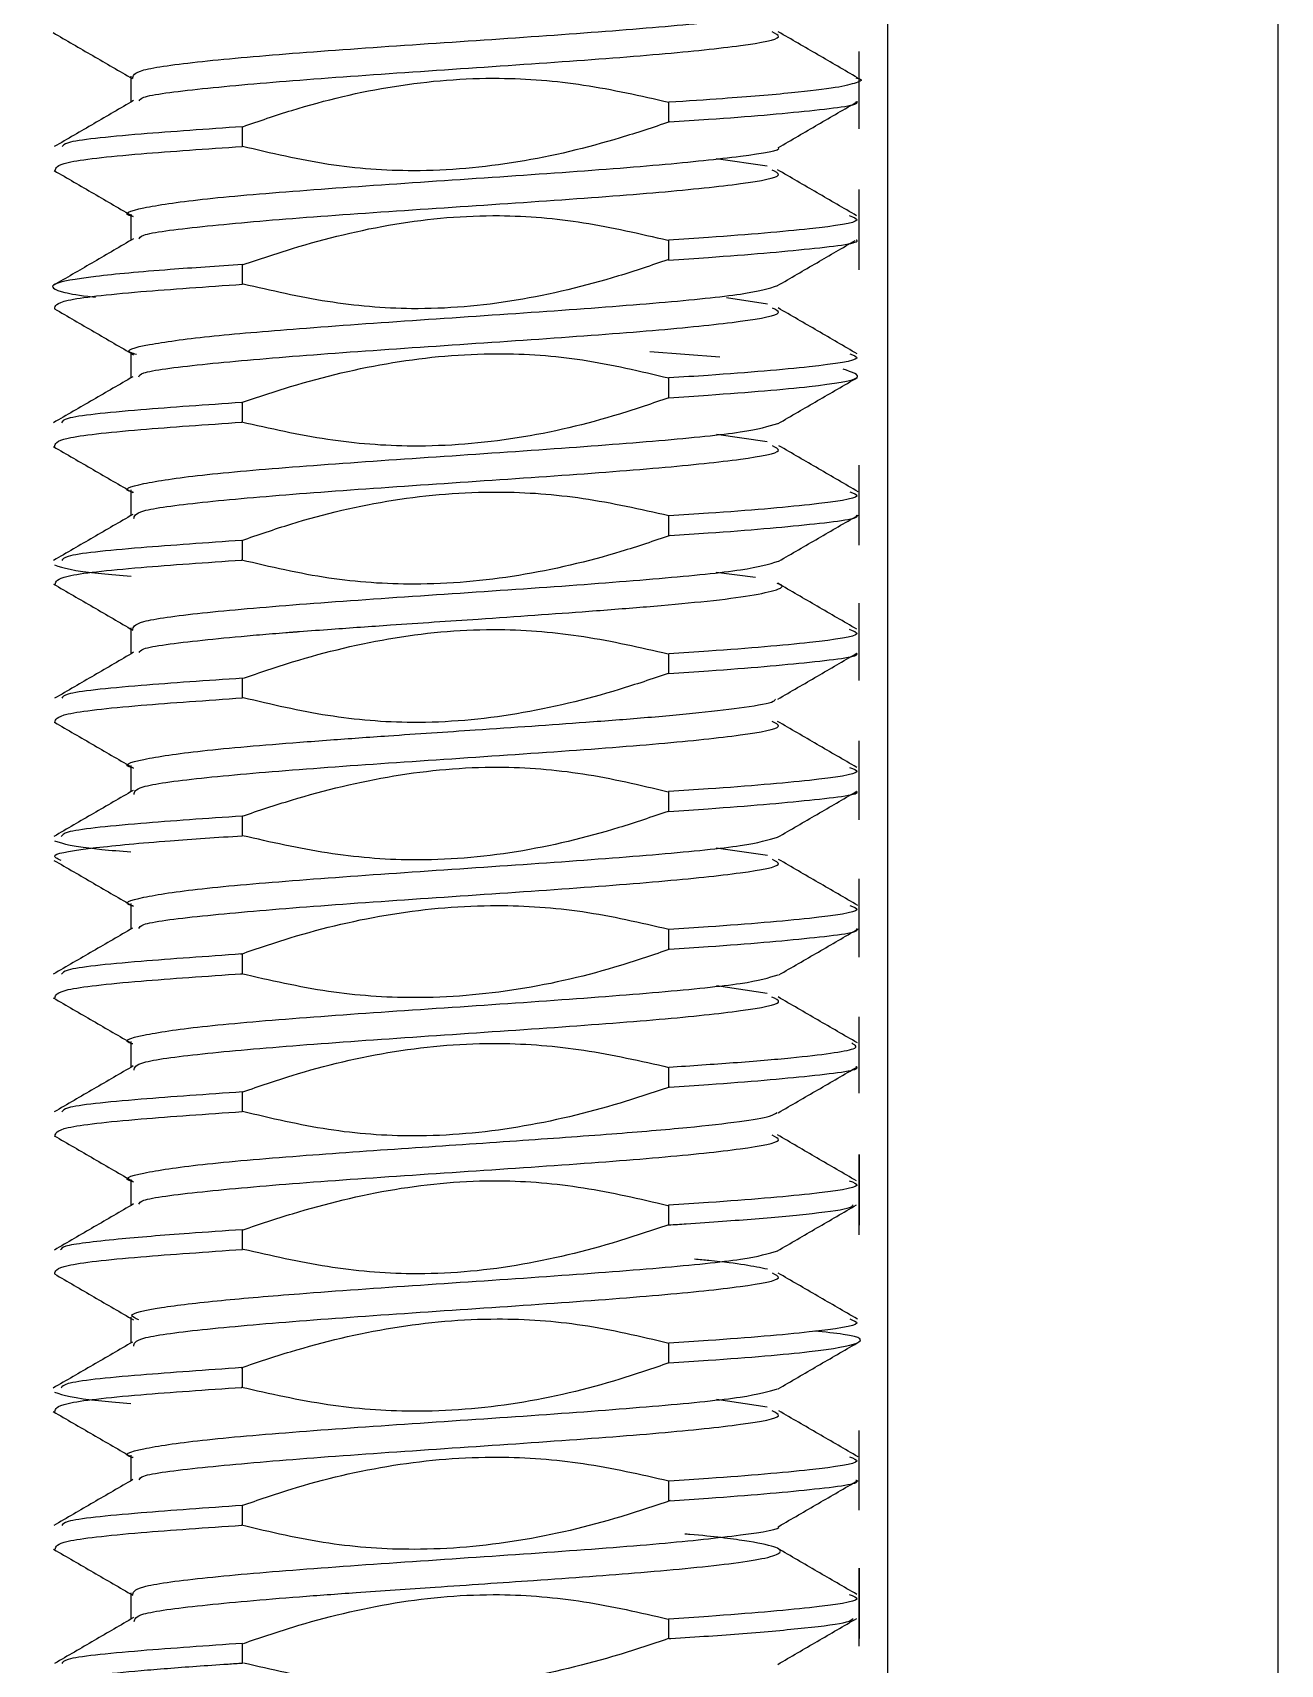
# Model space of a CAD drawing. Header units: millimetres. Extents: x 2 to 1187, y 2 to 839.
# Drawn here: x 189.214 to 190.346, y 437.125 to 438.604 of the extents above; entities that cross this region are included whole.
import ezdxf

# ---------------------------------------------------------------- set-up
doc = ezdxf.new("R2010")
doc.units = ezdxf.units.MM

msp = doc.modelspace()

# ---------------------------------------------------------------- linework, layer by layer
at = {"color": 7, "linetype": 'Continuous', "lineweight": 25}
for p, q in [((189.9898, 435.3766), (189.9898, 440.6203)), ((190.3436, 440.6266), (190.3436, 435.3766)), ((189.9638, 438.5172), (189.9638, 438.5871)), ((189.3035, 438.5647), (189.3035, 438.5413)), ((189.7914, 438.5233), (189.7914, 438.5411)), ((189.4044, 438.519), (189.4044, 438.5011)), ((189.8805, 438.4831), (189.8342, 438.4899)), ((189.9638, 438.3893), (189.9638, 438.4621)), ((189.3035, 438.4397), (189.3035, 438.4159)), ((189.7914, 438.3981), (189.7914, 438.4162)), ((189.4044, 438.394), (189.4044, 438.3761)), ((189.235, 438.3761), (189.2342, 438.3757)), ((189.8806, 438.3582), (189.8434, 438.3637)), ((189.3035, 438.3147), (189.3035, 438.2913)), ((189.8374, 438.3102), (189.774, 438.3148)), ((189.7914, 438.2733), (189.7914, 438.2912)), ((189.4044, 438.269), (189.4044, 438.2512)), ((189.8805, 438.2332), (189.8345, 438.24)), ((189.9638, 438.1395), (189.9638, 438.2121)), ((189.3035, 438.1897), (189.3035, 438.1665)), ((189.7914, 438.1483), (189.7914, 438.1662)), ((189.4044, 438.144), (189.4044, 438.1261)), ((189.8697, 438.1104), (189.8342, 438.1149)), ((189.9638, 438.0168), (189.9638, 438.0871)), ((189.3035, 438.0647), (189.3035, 438.041)), ((189.7914, 438.0234), (189.7914, 438.0411)), ((189.9615, 438.0415), (189.9619, 438.0417)), ((189.4044, 438.019), (189.4044, 438.0011)), ((189.9638, 437.8905), (189.9638, 437.9621)), ((189.3035, 437.9398), (189.3035, 437.9161)), ((189.7914, 437.8983), (189.7914, 437.9162)), ((189.4044, 437.894), (189.4044, 437.8762)), ((189.8806, 437.8582), (189.8343, 437.865)), ((189.9638, 437.766), (189.9638, 437.8371)), ((189.3035, 437.8147), (189.3035, 437.7915)), ((189.7914, 437.7733), (189.7914, 437.7912)), ((189.4044, 437.769), (189.4044, 437.7512)), ((189.8805, 437.7332), (189.8345, 437.74)), ((189.9638, 437.6427), (189.9638, 437.7121)), ((189.3035, 437.6897), (189.3035, 437.6662)), ((189.7914, 437.6483), (189.7914, 437.6661)), ((189.4044, 437.644), (189.4044, 437.6261)), ((189.9638, 437.5233), (189.9638, 437.5871)), ((189.9638, 437.5871), (189.9638, 437.5233)), ((189.9638, 437.5143), (189.9638, 437.5871)), ((189.3035, 437.5647), (189.3035, 437.5409)), ((189.7914, 437.5234), (189.7914, 437.5412)), ((189.4044, 437.519), (189.4044, 437.5012)), ((189.3035, 437.4397), (189.3035, 437.4163)), ((189.7914, 437.3983), (189.7914, 437.4162)), ((189.4044, 437.394), (189.4044, 437.3762)), ((189.8805, 437.3582), (189.8345, 437.365)), ((189.9638, 437.2648), (189.9638, 437.3371)), ((189.3035, 437.3147), (189.3035, 437.2914)), ((189.7914, 437.2733), (189.7914, 437.2911)), ((189.4044, 437.269), (189.4044, 437.2511)), ((189.9638, 437.1483), (189.9638, 437.2121)), ((189.9638, 437.2121), (189.9638, 437.1483)), ((189.9638, 437.1414), (189.9638, 437.2121)), ((189.3035, 437.1897), (189.3035, 437.166)), ((189.7914, 437.1483), (189.7914, 437.1662)), ((189.4044, 437.144), (189.4044, 437.1261))]:
    msp.add_line(p, q, dxfattribs=at)
at = {"color": 7, "linetype": 'Continuous', "lineweight": 18}
msp.add_circle((179.0979, 455.6266), 42.7508, dxfattribs=at)
at = {"color": 7, "linetype": 'Continuous', "lineweight": 25}
msp.add_arc((179.0979, 455.6266), 56.25, 154.83497, 352.33774, dxfattribs=at)
for points, knots in [([(189.3052, 438.5626), (189.3054, 438.5652), (189.3059, 438.5704), (189.3629, 438.5782), (189.4525, 438.586), (189.5651, 438.5938), (189.6826, 438.6016), (189.7864, 438.6095), (189.8645, 438.6172), (189.8817, 438.6224), (189.8902, 438.625)], [0, 0, 0, 0, 0.125106, 0.250302, 0.375498, 0.500694, 0.625889, 0.751085, 0.876281, 1, 1, 1, 1]), ([(189.2329, 438.6043), (189.2449, 438.5973), (189.2689, 438.5834), (189.2929, 438.5695), (189.3048, 438.5626)], [0, 0, 0, 0, 0.5002214, 1, 1, 1, 1]), ([(189.3111, 438.5424), (189.3117, 438.5435), (189.3139, 438.5472), (189.3642, 438.5535), (189.4525, 438.5613), (189.5655, 438.5692), (189.6827, 438.577), (189.7876, 438.5848), (189.8616, 438.5926), (189.8972, 438.5993), (189.8881, 438.6034), (189.8848, 438.6049)], [0, 0, 0, 0, 0.051717, 0.17693, 0.302144, 0.427343, 0.552541, 0.677739, 0.802936, 0.928133, 1, 1, 1, 1]), ([(189.9624, 438.5633), (189.9504, 438.5703), (189.9264, 438.5842), (189.9025, 438.5981), (189.8905, 438.605)], [0, 0, 0, 0, 0.500162, 1, 1, 1, 1]), ([(189.4049, 438.519), (189.4197, 438.5241), (189.4944, 438.5498), (189.5997, 438.5678), (189.715, 438.5585), (189.7657, 438.547), (189.7914, 438.5412)], [0, 0, 0, 0, 0.1197, 0.603376, 0.799121, 1, 1, 1, 1]), ([(189.9607, 438.5633), (189.9613, 438.5632), (189.9687, 438.5617), (189.9616, 438.5587), (189.9451, 438.5543), (189.9041, 438.5495), (189.8507, 438.545), (189.8081, 438.5422), (189.7914, 438.5411)], [0, 0, 0, 0, 0.0167631, 0.2009846, 0.4015067, 0.6183129, 0.851385, 1, 1, 1, 1]), ([(189.3058, 438.5426), (189.2938, 438.5356), (189.2699, 438.5217), (189.246, 438.5078), (189.234, 438.5009)], [0, 0, 0, 0, 0.499822, 1, 1, 1, 1]), ([(189.7916, 438.5233), (189.8037, 438.5241), (189.8554, 438.5275), (189.9231, 438.5335), (189.9661, 438.5389), (189.9611, 438.5417), (189.9608, 438.5418)], [0, 0, 0, 0, 0.128992, 0.550678, 0.972365, 1, 1, 1, 1]), ([(189.8906, 438.5001), (189.9025, 438.507), (189.9265, 438.521), (189.9505, 438.5349), (189.9625, 438.5418)], [0, 0, 0, 0, 0.499674, 1, 1, 1, 1]), ([(189.4045, 438.519), (189.3724, 438.5167), (189.3027, 438.5119), (189.2445, 438.5059), (189.2419, 438.5021), (189.2411, 438.5009)], [0, 0, 0, 0, 0.371352, 0.804341, 1, 1, 1, 1]), ([(189.7919, 438.5233), (189.777, 438.5184), (189.7022, 438.4934), (189.5973, 438.4744), (189.4815, 438.4829), (189.4306, 438.495), (189.4047, 438.5011)], [0, 0, 0, 0, 0.119472, 0.601381, 0.797663, 1, 1, 1, 1]), ([(189.2348, 438.4792), (189.2353, 438.4817), (189.2362, 438.4868), (189.3017, 438.4941), (189.372, 438.4989), (189.4045, 438.5011)], [0, 0, 0, 0, 0.338143, 0.694342, 1, 1, 1, 1]), ([(189.3055, 438.4375), (189.3054, 438.4375), (189.2937, 438.4402), (189.3113, 438.4454), (189.3616, 438.4532), (189.4531, 438.461), (189.5653, 438.4688), (189.6825, 438.4766), (189.7882, 438.4845), (189.8594, 438.4923), (189.894, 438.4975), (189.8906, 438.5001), (189.8906, 438.5001)], [0, 0, 0, 0, 0.001171, 0.126007, 0.250844, 0.37568, 0.500516, 0.625352, 0.750189, 0.875025, 0.999861, 1, 1, 1, 1]), ([(189.2339, 438.4792), (189.2459, 438.4723), (189.2698, 438.4584), (189.2937, 438.4445), (189.3057, 438.4375)], [0, 0, 0, 0, 0.500269, 1, 1, 1, 1]), ([(189.3108, 438.4172), (189.3114, 438.4184), (189.3133, 438.4221), (189.3639, 438.4285), (189.4522, 438.4364), (189.5652, 438.4441), (189.6824, 438.4518), (189.7875, 438.4596), (189.8616, 438.4674), (189.8971, 438.4741), (189.8881, 438.4782), (189.8848, 438.4797)], [0, 0, 0, 0, 0.055445, 0.180177, 0.304908, 0.429595, 0.554334, 0.679075, 0.803817, 0.928561, 1, 1, 1, 1]), ([(189.9615, 438.4383), (189.9496, 438.4452), (189.9257, 438.4591), (189.9018, 438.473), (189.8898, 438.48)], [0, 0, 0, 0, 0.5002121, 1, 1, 1, 1]), ([(189.4053, 438.394), (189.4202, 438.399), (189.495, 438.4241), (189.5998, 438.4437), (189.7147, 438.4336), (189.7649, 438.422), (189.7903, 438.4161)], [0, 0, 0, 0, 0.1201558, 0.6050837, 0.8006258, 1, 1, 1, 1]), ([(189.9549, 438.4384), (189.9587, 438.437), (189.9694, 438.433), (189.9253, 438.4264), (189.8551, 438.4204), (189.8033, 438.417), (189.791, 438.4162)], [0, 0, 0, 0, 0.187732, 0.539443, 0.891154, 1, 1, 1, 1]), ([(189.3059, 438.4174), (189.294, 438.4104), (189.2705, 438.3967), (189.247, 438.3831), (189.2354, 438.3764)], [0, 0, 0, 0, 0.508628, 1, 1, 1, 1]), ([(189.791, 438.3981), (189.8033, 438.3989), (189.8552, 438.4023), (189.9228, 438.4083), (189.966, 438.4136), (189.9614, 438.4163), (189.9612, 438.4164)], [0, 0, 0, 0, 0.132073, 0.558878, 0.985687, 1, 1, 1, 1]), ([(189.8898, 438.3749), (189.9017, 438.3818), (189.9252, 438.3955), (189.9488, 438.4092), (189.9603, 438.4159)], [0, 0, 0, 0, 0.508172, 1, 1, 1, 1]), ([(189.4047, 438.394), (189.382, 438.3925), (189.3281, 438.3889), (189.2645, 438.383), (189.2258, 438.3761), (189.2356, 438.3699), (189.2567, 438.366), (189.2705, 438.3646), (189.2713, 438.3645)], [0, 0, 0, 0, 0.154969, 0.36775, 0.601386, 0.85582, 0.991494, 1, 1, 1, 1]), ([(189.7903, 438.3983), (189.7755, 438.3933), (189.7007, 438.368), (189.5958, 438.3487), (189.481, 438.3588), (189.4308, 438.3704), (189.4054, 438.3762)], [0, 0, 0, 0, 0.120177, 0.605316, 0.800847, 1, 1, 1, 1]), ([(189.2344, 438.3539), (189.2348, 438.3565), (189.2356, 438.3617), (189.3015, 438.3691), (189.3721, 438.3739), (189.4047, 438.3762)], [0, 0, 0, 0, 0.345141, 0.696853, 1, 1, 1, 1]), ([(189.3085, 438.3125), (189.3067, 438.313), (189.2954, 438.316), (189.3159, 438.3214), (189.3685, 438.3288), (189.456, 438.3362), (189.5651, 438.3439), (189.6828, 438.3517), (189.7866, 438.3595), (189.8646, 438.3673), (189.8817, 438.3724), (189.8901, 438.375)], [0, 0, 0, 0, 0.022833, 0.143513, 0.261189, 0.375857, 0.501036, 0.626215, 0.751394, 0.876573, 1, 1, 1, 1]), ([(189.2342, 438.354), (189.2462, 438.347), (189.2701, 438.3331), (189.294, 438.3192), (189.3059, 438.3123)], [0, 0, 0, 0, 0.500196, 1, 1, 1, 1]), ([(189.3106, 438.2921), (189.3112, 438.2933), (189.3131, 438.2971), (189.3639, 438.3035), (189.4522, 438.3113), (189.5651, 438.3192), (189.6823, 438.327), (189.7873, 438.3348), (189.8614, 438.3426), (189.8969, 438.3492), (189.8882, 438.3532), (189.8852, 438.3546)], [0, 0, 0, 0, 0.0578468, 0.1828251, 0.3078034, 0.4327817, 0.55776, 0.6827383, 0.8077166, 0.9326949, 1, 1, 1, 1]), ([(189.9621, 438.313), (189.9501, 438.32), (189.9262, 438.3339), (189.9022, 438.3478), (189.8903, 438.3547)], [0, 0, 0, 0, 0.500271, 1, 1, 1, 1]), ([(189.4036, 438.269), (189.4184, 438.2739), (189.4933, 438.2989), (189.5982, 438.3177), (189.7142, 438.3095), (189.7654, 438.2973), (189.7914, 438.2912)], [0, 0, 0, 0, 0.119285, 0.600473, 0.796805, 1, 1, 1, 1]), ([(189.9554, 438.3131), (189.9588, 438.3118), (189.9691, 438.3079), (189.925, 438.3013), (189.855, 438.2953), (189.8035, 438.292), (189.7914, 438.2912)], [0, 0, 0, 0, 0.1789984, 0.5352764, 0.8915545, 1, 1, 1, 1]), ([(189.7914, 438.2733), (189.8034, 438.2741), (189.8549, 438.2775), (189.9262, 438.2835), (189.9735, 438.2913), (189.9573, 438.2965), (189.9492, 438.2991)], [0, 0, 0, 0, 0.092259, 0.39484, 0.69742, 1, 1, 1, 1]), ([(189.3051, 438.2922), (189.2932, 438.2853), (189.2692, 438.2714), (189.2452, 438.2575), (189.2332, 438.2506)], [0, 0, 0, 0, 0.499752, 1, 1, 1, 1]), ([(189.8903, 438.2498), (189.9023, 438.2568), (189.9262, 438.2707), (189.9501, 438.2845), (189.9621, 438.2915)], [0, 0, 0, 0, 0.499838, 1, 1, 1, 1]), ([(189.4041, 438.269), (189.3719, 438.2667), (189.3022, 438.2619), (189.2436, 438.2558), (189.2412, 438.2519), (189.2405, 438.2506)], [0, 0, 0, 0, 0.364217, 0.788961, 1, 1, 1, 1]), ([(189.7913, 438.2733), (189.7764, 438.2682), (189.7017, 438.2425), (189.5964, 438.2247), (189.4807, 438.2337), (189.4297, 438.2453), (189.4037, 438.2511)], [0, 0, 0, 0, 0.119414, 0.601942, 0.797504, 1, 1, 1, 1]), ([(189.2344, 438.229), (189.2348, 438.2315), (189.2355, 438.2367), (189.3014, 438.2441), (189.3717, 438.2489), (189.4041, 438.2511)], [0, 0, 0, 0, 0.3460231, 0.6979819, 1, 1, 1, 1]), ([(189.3058, 438.1874), (189.3056, 438.1875), (189.2938, 438.1901), (189.3112, 438.1954), (189.3614, 438.2032), (189.4528, 438.211), (189.5649, 438.2188), (189.6826, 438.2266), (189.7864, 438.2345), (189.8644, 438.2422), (189.8815, 438.2474), (189.89, 438.2499)], [0, 0, 0, 0, 0.002186, 0.127184, 0.252182, 0.37718, 0.502177, 0.627175, 0.752173, 0.877171, 1, 1, 1, 1]), ([(189.2333, 438.229), (189.2453, 438.222), (189.2693, 438.2081), (189.2932, 438.1942), (189.3052, 438.1873)], [0, 0, 0, 0, 0.500167, 1, 1, 1, 1]), ([(189.3062, 438.1637), (189.3065, 438.166), (189.3073, 438.171), (189.3632, 438.1785), (189.4526, 438.1863), (189.5653, 438.1942), (189.6825, 438.202), (189.7875, 438.2098), (189.8615, 438.2176), (189.8969, 438.2242), (189.8882, 438.2282), (189.8852, 438.2296)], [0, 0, 0, 0, 0.106815, 0.225397, 0.343979, 0.462561, 0.581142, 0.699724, 0.818306, 0.936888, 1, 1, 1, 1]), ([(189.963, 438.188), (189.951, 438.195), (189.927, 438.2089), (189.9031, 438.2228), (189.8911, 438.2297)], [0, 0, 0, 0, 0.500199, 1, 1, 1, 1]), ([(189.404, 438.1439), (189.4188, 438.149), (189.4935, 438.1748), (189.5988, 438.1924), (189.7145, 438.1838), (189.7655, 438.1723), (189.7914, 438.1665)], [0, 0, 0, 0, 0.119443, 0.601986, 0.798124, 1, 1, 1, 1]), ([(189.9554, 438.1881), (189.9588, 438.1868), (189.9691, 438.1829), (189.9251, 438.1763), (189.8552, 438.1703), (189.8035, 438.1669), (189.7914, 438.1662)], [0, 0, 0, 0, 0.1781075, 0.5344611, 0.8908146, 1, 1, 1, 1]), ([(189.3052, 438.1674), (189.2932, 438.1605), (189.2693, 438.1466), (189.2453, 438.1327), (189.2334, 438.1258)], [0, 0, 0, 0, 0.499848, 1, 1, 1, 1]), ([(189.7918, 438.1484), (189.8038, 438.1491), (189.8554, 438.1525), (189.9229, 438.1585), (189.966, 438.1639), (189.9612, 438.1666), (189.961, 438.1667)], [0, 0, 0, 0, 0.12862, 0.553298, 0.977976, 1, 1, 1, 1]), ([(189.8909, 438.1251), (189.9029, 438.132), (189.9268, 438.1459), (189.9508, 438.1598), (189.9628, 438.1667)], [0, 0, 0, 0, 0.499782, 1, 1, 1, 1]), ([(189.7925, 438.1484), (189.7777, 438.1434), (189.7029, 438.1182), (189.5978, 438.0999), (189.4815, 438.1079), (189.43, 438.1199), (189.4038, 438.1261)], [0, 0, 0, 0, 0.119028, 0.599301, 0.795571, 1, 1, 1, 1]), ([(189.4042, 438.144), (189.3721, 438.1417), (189.3025, 438.1369), (189.2442, 438.1309), (189.2417, 438.127), (189.2409, 438.1258)], [0, 0, 0, 0, 0.368688, 0.799171, 1, 1, 1, 1]), ([(189.2342, 438.1217), (189.2421, 438.1191), (189.2524, 438.1157), (189.2942, 438.1123), (189.3036, 438.1116)], [0, 0, 0, 0, 0.7746193, 1, 1, 1, 1]), ([(189.2349, 438.1043), (189.2354, 438.1068), (189.2364, 438.1118), (189.3016, 438.1191), (189.3718, 438.1239), (189.4042, 438.1261)], [0, 0, 0, 0, 0.3359168, 0.693698, 1, 1, 1, 1]), ([(189.3052, 438.0626), (189.3055, 438.0652), (189.306, 438.0704), (189.363, 438.0782), (189.4527, 438.086), (189.5652, 438.0938), (189.6828, 438.1016), (189.7866, 438.1095), (189.8649, 438.1173), (189.882, 438.1225), (189.8906, 438.1251)], [0, 0, 0, 0, 0.124648, 0.24971, 0.374771, 0.499833, 0.624895, 0.749957, 0.875019, 1, 1, 1, 1]), ([(189.2334, 438.1043), (189.2453, 438.0974), (189.2693, 438.0835), (189.2933, 438.0696), (189.3052, 438.0626)], [0, 0, 0, 0, 0.500267, 1, 1, 1, 1]), ([(189.311, 438.0423), (189.3116, 438.0434), (189.3136, 438.0472), (189.3544, 438.0522), (189.4008, 438.0568), (189.4278, 438.0591), (189.4419, 438.0602), (189.4492, 438.0608), (189.4528, 438.0611), (189.4547, 438.0612), (189.4556, 438.0613), (189.456, 438.0613), (189.4563, 438.0613), (189.4564, 438.0613), (189.4658, 438.0621), (189.4924, 438.064), (189.5462, 438.0678), (189.6266, 438.0732), (189.7072, 438.0788), (189.7741, 438.084), (189.8235, 438.0885), (189.8648, 438.0934), (189.8889, 438.0987), (189.8977, 438.1025), (189.8901, 438.1046), (189.8895, 438.1048)], [0, 0, 0, 0, 0.0533264, 0.1781916, 0.2409251, 0.2723296, 0.2880366, 0.2958907, 0.2998178, 0.3017814, 0.3027631, 0.303254, 0.3034995, 0.3036222, 0.3036437, 0.3386445, 0.3994728, 0.4860292, 0.5981727, 0.6641305, 0.7365259, 0.8153515, 0.9005992, 0.9922604, 1, 1, 1, 1]), ([(189.9618, 438.0634), (189.9498, 438.0703), (189.9259, 438.0842), (189.902, 438.0981), (189.89, 438.1051)], [0, 0, 0, 0, 0.500178, 1, 1, 1, 1]), ([(189.4055, 438.019), (189.4203, 438.0241), (189.4951, 438.0495), (189.6001, 438.0684), (189.715, 438.0584), (189.7653, 438.0469), (189.7907, 438.0411)], [0, 0, 0, 0, 0.120093, 0.605097, 0.800725, 1, 1, 1, 1]), ([(189.9548, 438.0634), (189.9586, 438.062), (189.9696, 438.058), (189.9254, 438.0514), (189.8552, 438.0453), (189.8034, 438.0419), (189.7912, 438.0411)], [0, 0, 0, 0, 0.190623, 0.541039, 0.891455, 1, 1, 1, 1]), ([(189.306, 438.0425), (189.2941, 438.0355), (189.2702, 438.0216), (189.2463, 438.0077), (189.2343, 438.0008)], [0, 0, 0, 0, 0.499782, 1, 1, 1, 1]), ([(189.7912, 438.0233), (189.8035, 438.0241), (189.8554, 438.0275), (189.923, 438.0336), (189.9661, 438.0389), (189.9612, 438.0416), (189.961, 438.0418)], [0, 0, 0, 0, 0.131156, 0.554976, 0.978795, 1, 1, 1, 1]), ([(189.8901, 438), (189.902, 438.007), (189.9257, 438.0207), (189.9494, 438.0345), (189.9611, 438.0413)], [0, 0, 0, 0, 0.505142, 1, 1, 1, 1]), ([(189.4048, 438.019), (189.3725, 438.0168), (189.3026, 438.012), (189.2442, 438.006), (189.2417, 438.0022), (189.2409, 438.0009)], [0, 0, 0, 0, 0.3697792, 0.7995367, 1, 1, 1, 1]), ([(189.7908, 438.0233), (189.776, 438.0183), (189.7012, 437.9933), (189.5964, 437.9737), (189.4813, 437.9834), (189.4309, 437.9952), (189.4054, 438.0012)], [0, 0, 0, 0, 0.120007, 0.604166, 0.799959, 1, 1, 1, 1]), ([(189.2346, 437.979), (189.235, 437.9816), (189.2359, 437.9867), (189.3017, 437.9941), (189.3722, 437.9989), (189.4047, 438.0012)], [0, 0, 0, 0, 0.3420729, 0.6957444, 1, 1, 1, 1]), ([(189.3057, 437.9375), (189.3055, 437.9376), (189.2938, 437.9402), (189.3113, 437.9454), (189.3615, 437.9532), (189.4311, 437.9591), (189.4914, 437.9636), (189.5443, 437.9674), (189.624, 437.9727), (189.7045, 437.9782), (189.7717, 437.9834), (189.822, 437.9879), (189.8625, 437.9929), (189.8865, 437.997), (189.8876, 437.9994), (189.8879, 438.0001)], [0, 0, 0, 0, 0.0017907, 0.1262301, 0.2506689, 0.3750587, 0.4084873, 0.4680653, 0.5536926, 0.665225, 0.7309943, 0.8032806, 0.882076, 0.9673724, 1, 1, 1, 1]), ([(189.2343, 437.9791), (189.2462, 437.9721), (189.2701, 437.9582), (189.2941, 437.9443), (189.306, 437.9374)], [0, 0, 0, 0, 0.500239, 1, 1, 1, 1]), ([(189.3065, 437.9136), (189.3065, 437.9159), (189.3067, 437.9209), (189.3622, 437.9285), (189.452, 437.9363), (189.565, 437.9441), (189.6822, 437.9519), (189.7873, 437.9597), (189.8614, 437.9676), (189.897, 437.9742), (189.8882, 437.9783), (189.885, 437.9797)], [0, 0, 0, 0, 0.105828, 0.224699, 0.34388, 0.461967, 0.580085, 0.698204, 0.816323, 0.934442, 1, 1, 1, 1]), ([(189.9616, 437.9382), (189.9497, 437.9451), (189.9257, 437.959), (189.9018, 437.9729), (189.8899, 437.9799)], [0, 0, 0, 0, 0.500258, 1, 1, 1, 1]), ([(189.4045, 437.894), (189.4193, 437.899), (189.4942, 437.9239), (189.599, 437.9434), (189.7144, 437.9341), (189.765, 437.9222), (189.7906, 437.9161)], [0, 0, 0, 0, 0.1197854, 0.6029718, 0.7990649, 1, 1, 1, 1]), ([(189.9552, 437.9382), (189.9587, 437.9369), (189.9693, 437.933), (189.9251, 437.9264), (189.855, 437.9204), (189.8033, 437.917), (189.7911, 437.9162)], [0, 0, 0, 0, 0.182986, 0.537165, 0.891345, 1, 1, 1, 1]), ([(189.3055, 437.9172), (189.2935, 437.9103), (189.2696, 437.8964), (189.2456, 437.8825), (189.2337, 437.8755)], [0, 0, 0, 0, 0.499726, 1, 1, 1, 1]), ([(189.7911, 437.8983), (189.8033, 437.8991), (189.8551, 437.9025), (189.9226, 437.9085), (189.9658, 437.9137), (189.9615, 437.9164), (189.9614, 437.9164)], [0, 0, 0, 0, 0.132081, 0.562408, 0.992736, 1, 1, 1, 1]), ([(189.8899, 437.8748), (189.9018, 437.8817), (189.9256, 437.8955), (189.9493, 437.9093), (189.9611, 437.9162)], [0, 0, 0, 0, 0.502973, 1, 1, 1, 1]), ([(189.7905, 437.8983), (189.7757, 437.8932), (189.701, 437.8677), (189.5958, 437.8491), (189.4807, 437.8589), (189.4302, 437.8704), (189.4047, 437.8762)], [0, 0, 0, 0, 0.11991, 0.604328, 0.800004, 1, 1, 1, 1]), ([(189.4044, 437.894), (189.3721, 437.8918), (189.3022, 437.8869), (189.2435, 437.8807), (189.2412, 437.8768), (189.2404, 437.8755)], [0, 0, 0, 0, 0.364743, 0.788443, 1, 1, 1, 1]), ([(189.2402, 437.8539), (189.2367, 437.8555), (189.2278, 437.8593), (189.2655, 437.8652), (189.3279, 437.8711), (189.3818, 437.8747), (189.4045, 437.8762)], [0, 0, 0, 0, 0.205375, 0.51428, 0.795493, 1, 1, 1, 1]), ([(189.2342, 437.8716), (189.2422, 437.869), (189.2525, 437.8657), (189.2942, 437.8623), (189.3035, 437.8616)], [0, 0, 0, 0, 0.7773849, 1, 1, 1, 1]), ([(189.3059, 437.8124), (189.3057, 437.8124), (189.2938, 437.8151), (189.3111, 437.8204), (189.3614, 437.8282), (189.4528, 437.836), (189.5648, 437.8439), (189.6826, 437.8517), (189.7864, 437.8595), (189.8644, 437.8673), (189.8814, 437.8724), (189.8899, 437.875)], [0, 0, 0, 0, 0.002497, 0.127502, 0.252507, 0.377513, 0.50254, 0.627566, 0.752592, 0.877617, 1, 1, 1, 1]), ([(189.2337, 437.8539), (189.2457, 437.847), (189.2696, 437.8331), (189.2935, 437.8192), (189.3055, 437.8123)], [0, 0, 0, 0, 0.500163, 1, 1, 1, 1]), ([(189.3108, 437.7922), (189.3114, 437.7934), (189.3134, 437.7972), (189.364, 437.8035), (189.4523, 437.8113), (189.5653, 437.8192), (189.6824, 437.827), (189.7874, 437.8348), (189.8614, 437.8426), (189.8968, 437.8492), (189.8882, 437.8532), (189.8853, 437.8546)], [0, 0, 0, 0, 0.0556967, 0.1810687, 0.3064406, 0.4318125, 0.5571845, 0.6825564, 0.8079284, 0.9333003, 1, 1, 1, 1]), ([(189.9627, 437.813), (189.9507, 437.82), (189.9267, 437.8338), (189.9027, 437.8478), (189.8908, 437.8547)], [0, 0, 0, 0, 0.50025, 1, 1, 1, 1]), ([(189.4033, 437.7689), (189.4181, 437.774), (189.4929, 437.7994), (189.5981, 437.8173), (189.7141, 437.8093), (189.7654, 437.7975), (189.7914, 437.7915)], [0, 0, 0, 0, 0.1192304, 0.6004972, 0.7970553, 1, 1, 1, 1]), ([(189.9554, 437.813), (189.9588, 437.8118), (189.9691, 437.8078), (189.925, 437.8013), (189.8551, 437.7953), (189.8035, 437.792), (189.7914, 437.7912)], [0, 0, 0, 0, 0.1776746, 0.5344183, 0.891162, 1, 1, 1, 1]), ([(189.305, 437.7924), (189.293, 437.7854), (189.2691, 437.7715), (189.2451, 437.7577), (189.2331, 437.7507)], [0, 0, 0, 0, 0.499819, 1, 1, 1, 1]), ([(189.7917, 437.7734), (189.8037, 437.7741), (189.8553, 437.7775), (189.9228, 437.7835), (189.9659, 437.7888), (189.9613, 437.7916), (189.9611, 437.7917)], [0, 0, 0, 0, 0.128975, 0.555358, 0.981741, 1, 1, 1, 1]), ([(189.8909, 437.75), (189.9029, 437.7569), (189.9269, 437.7708), (189.9508, 437.7847), (189.9628, 437.7917)], [0, 0, 0, 0, 0.499839, 1, 1, 1, 1]), ([(189.404, 437.769), (189.3719, 437.7667), (189.3024, 437.7619), (189.244, 437.7558), (189.2415, 437.752), (189.2407, 437.7507)], [0, 0, 0, 0, 0.366865, 0.795685, 1, 1, 1, 1]), ([(189.7923, 437.7734), (189.7774, 437.7683), (189.7027, 437.7427), (189.5974, 437.725), (189.4811, 437.7332), (189.4296, 437.7451), (189.4032, 437.7511)], [0, 0, 0, 0, 0.118959, 0.599334, 0.795149, 1, 1, 1, 1]), ([(189.2348, 437.7292), (189.2352, 437.7317), (189.2361, 437.7368), (189.3015, 437.7441), (189.3716, 437.7489), (189.404, 437.7511)], [0, 0, 0, 0, 0.339322, 0.695366, 1, 1, 1, 1]), ([(189.3053, 437.6876), (189.3053, 437.6876), (189.2937, 437.6902), (189.3113, 437.6954), (189.3615, 437.7032), (189.4529, 437.711), (189.565, 437.7188), (189.6827, 437.7266), (189.7865, 437.7345), (189.8647, 437.7423), (189.8819, 437.7475), (189.8904, 437.7501)], [0, 0, 0, 0, 0.000414, 0.125426, 0.250438, 0.37545, 0.500462, 0.625474, 0.750487, 0.875499, 1, 1, 1, 1]), ([(189.2331, 437.7292), (189.2451, 437.7222), (189.2691, 437.7084), (189.293, 437.6945), (189.305, 437.6875)], [0, 0, 0, 0, 0.500224, 1, 1, 1, 1]), ([(189.3064, 437.6638), (189.3068, 437.6661), (189.3076, 437.671), (189.3632, 437.6785), (189.4527, 437.6863), (189.5655, 437.6942), (189.6827, 437.702), (189.7876, 437.7098), (189.8617, 437.7176), (189.8973, 437.7244), (189.8881, 437.7285), (189.8847, 437.73)], [0, 0, 0, 0, 0.103982, 0.2221, 0.340218, 0.458322, 0.576425, 0.694527, 0.81263, 0.930732, 1, 1, 1, 1]), ([(189.9622, 437.6884), (189.9502, 437.6954), (189.9262, 437.7092), (189.9023, 437.7231), (189.8903, 437.7301)], [0, 0, 0, 0, 0.500167, 1, 1, 1, 1]), ([(189.405, 437.644), (189.4198, 437.6491), (189.4945, 437.6748), (189.5998, 437.6929), (189.7151, 437.6834), (189.7658, 437.672), (189.7914, 437.6662)], [0, 0, 0, 0, 0.119734, 0.60353, 0.799222, 1, 1, 1, 1]), ([(189.9571, 437.6884), (189.96, 437.6865), (189.965, 437.6833), (189.9394, 437.6787), (189.9036, 437.6745), (189.8537, 437.6703), (189.8115, 437.6675), (189.7914, 437.6661)], [0, 0, 0, 0, 0.25288, 0.432829, 0.621773, 0.819707, 1, 1, 1, 1]), ([(189.3057, 437.6675), (189.2938, 437.6606), (189.2699, 437.6467), (189.2459, 437.6328), (189.234, 437.6258)], [0, 0, 0, 0, 0.499825, 1, 1, 1, 1]), ([(189.7915, 437.6484), (189.8037, 437.6492), (189.8554, 437.6525), (189.9231, 437.6586), (189.9661, 437.6639), (189.9612, 437.6667), (189.9609, 437.6668)], [0, 0, 0, 0, 0.129773, 0.552796, 0.975819, 1, 1, 1, 1]), ([(189.8905, 437.6251), (189.9024, 437.632), (189.9264, 437.6459), (189.9504, 437.6598), (189.9623, 437.6668)], [0, 0, 0, 0, 0.499736, 1, 1, 1, 1]), ([(189.7918, 437.6483), (189.7769, 437.6434), (189.7021, 437.6184), (189.5972, 437.5993), (189.4815, 437.608), (189.4306, 437.62), (189.4048, 437.6262)], [0, 0, 0, 0, 0.119555, 0.601792, 0.79804, 1, 1, 1, 1]), ([(189.4046, 437.644), (189.3724, 437.6417), (189.3026, 437.6369), (189.2443, 437.6309), (189.2418, 437.6271), (189.241, 437.6259)], [0, 0, 0, 0, 0.370161, 0.801577, 1, 1, 1, 1]), ([(189.2348, 437.6042), (189.2352, 437.6066), (189.2362, 437.6117), (189.3017, 437.6191), (189.372, 437.6239), (189.4045, 437.6261)], [0, 0, 0, 0, 0.338443, 0.694501, 1, 1, 1, 1]), ([(189.3056, 437.5625), (189.3054, 437.5625), (189.2937, 437.5652), (189.3113, 437.5704), (189.3617, 437.5782), (189.4504, 437.5858), (189.5524, 437.5929), (189.6521, 437.5996), (189.7398, 437.6058), (189.8092, 437.6116), (189.8567, 437.617), (189.8835, 437.6215), (189.8877, 437.6242), (189.8894, 437.6253)], [0, 0, 0, 0, 0.001415, 0.125629, 0.249844, 0.374047, 0.486497, 0.592306, 0.691463, 0.783957, 0.869777, 0.948914, 1, 1, 1, 1]), ([(189.234, 437.6042), (189.2459, 437.5973), (189.2699, 437.5834), (189.2938, 437.5695), (189.3058, 437.5625)], [0, 0, 0, 0, 0.500268, 1, 1, 1, 1]), ([(189.3107, 437.5422), (189.3114, 437.5434), (189.3133, 437.5471), (189.3639, 437.5535), (189.4522, 437.5614), (189.5652, 437.5691), (189.6824, 437.5768), (189.7874, 437.5846), (189.8615, 437.5924), (189.8971, 437.5991), (189.8881, 437.6032), (189.8848, 437.6047)], [0, 0, 0, 0, 0.055713, 0.180419, 0.305125, 0.429822, 0.554535, 0.679249, 0.803965, 0.928682, 1, 1, 1, 1]), ([(189.9615, 437.5633), (189.9495, 437.5702), (189.9256, 437.5841), (189.9017, 437.598), (189.8898, 437.605)], [0, 0, 0, 0, 0.500219, 1, 1, 1, 1]), ([(189.4053, 437.519), (189.4201, 437.524), (189.4949, 437.5491), (189.5997, 437.5687), (189.7146, 437.5587), (189.7649, 437.547), (189.7903, 437.5411)], [0, 0, 0, 0, 0.12013, 0.604907, 0.800483, 1, 1, 1, 1]), ([(189.9549, 437.5634), (189.9587, 437.562), (189.9694, 437.558), (189.9253, 437.5514), (189.8551, 437.5454), (189.8033, 437.542), (189.791, 437.5412)], [0, 0, 0, 0, 0.187445, 0.539291, 0.891138, 1, 1, 1, 1]), ([(189.3059, 437.5424), (189.2939, 437.5354), (189.27, 437.5215), (189.2461, 437.5076), (189.2341, 437.5006)], [0, 0, 0, 0, 0.499741, 1, 1, 1, 1]), ([(189.791, 437.5234), (189.7964, 437.5237), (189.825, 437.5256), (189.8739, 437.5291), (189.9252, 437.534), (189.9562, 437.5382), (189.9578, 437.5408), (189.9583, 437.5416)], [0, 0, 0, 0, 0.057212, 0.305425, 0.576286, 0.869767, 1, 1, 1, 1]), ([(189.8898, 437.4999), (189.9017, 437.5068), (189.9256, 437.5207), (189.9495, 437.5346), (189.9615, 437.5416)], [0, 0, 0, 0, 0.499765, 1, 1, 1, 1]), ([(189.4047, 437.519), (189.3881, 437.5179), (189.3445, 437.515), (189.2856, 437.51), (189.2418, 437.505), (189.2402, 437.5018), (189.2397, 437.5007)], [0, 0, 0, 0, 0.179221, 0.471482, 0.817015, 1, 1, 1, 1]), ([(189.7903, 437.5233), (189.7755, 437.5183), (189.7007, 437.493), (189.5958, 437.4737), (189.4809, 437.4839), (189.4307, 437.4954), (189.4054, 437.5012)], [0, 0, 0, 0, 0.12017, 0.605331, 0.800878, 1, 1, 1, 1]), ([(189.2344, 437.4789), (189.2348, 437.4815), (189.2356, 437.4867), (189.3015, 437.4941), (189.3721, 437.4989), (189.4047, 437.5012)], [0, 0, 0, 0, 0.345278, 0.696895, 1, 1, 1, 1]), ([(189.3107, 437.4374), (189.3075, 437.4387), (189.2986, 437.4424), (189.326, 437.4483), (189.3802, 437.4548), (189.4612, 437.4616), (189.5651, 437.4689), (189.6827, 437.4767), (189.7866, 437.4845), (189.8646, 437.4923), (189.8816, 437.4974), (189.8901, 437.5)], [0, 0, 0, 0, 0.0638526, 0.1765827, 0.2812366, 0.3777974, 0.5025958, 0.6274095, 0.7522228, 0.8770356, 1, 1, 1, 1]), ([(189.8806, 437.4832), (189.868, 437.4858), (189.8536, 437.4888), (189.8191, 437.4918), (189.8146, 437.4922)], [0, 0, 0, 0, 0.871615, 1, 1, 1, 1]), ([(189.2341, 437.479), (189.2461, 437.472), (189.27, 437.4581), (189.2939, 437.4442), (189.3059, 437.4373)], [0, 0, 0, 0, 0.500191, 1, 1, 1, 1]), ([(189.3061, 437.4136), (189.3064, 437.416), (189.307, 437.4209), (189.363, 437.4285), (189.4524, 437.4363), (189.5651, 437.4442), (189.6823, 437.452), (189.7873, 437.4598), (189.8614, 437.4676), (189.8969, 437.4742), (189.8882, 437.4782), (189.8852, 437.4796)], [0, 0, 0, 0, 0.108156, 0.22647, 0.344783, 0.463097, 0.581411, 0.699725, 0.818038, 0.936352, 1, 1, 1, 1]), ([(189.9622, 437.438), (189.9502, 437.445), (189.9262, 437.4589), (189.9023, 437.4728), (189.8903, 437.4797)], [0, 0, 0, 0, 0.500271, 1, 1, 1, 1]), ([(189.4035, 437.3939), (189.4183, 437.3989), (189.4931, 437.424), (189.5982, 437.4426), (189.7142, 437.4345), (189.7654, 437.4224), (189.7914, 437.4162)], [0, 0, 0, 0, 0.119256, 0.600351, 0.796762, 1, 1, 1, 1]), ([(189.9554, 437.4381), (189.9588, 437.4368), (189.9691, 437.4329), (189.925, 437.4263), (189.855, 437.4203), (189.8035, 437.417), (189.7914, 437.4162)], [0, 0, 0, 0, 0.178879, 0.535206, 0.891533, 1, 1, 1, 1]), ([(189.7914, 437.3983), (189.8034, 437.3991), (189.8549, 437.4025), (189.9274, 437.4085), (189.9691, 437.4163), (189.9664, 437.4226), (189.9328, 437.4262), (189.9234, 437.4272)], [0, 0, 0, 0, 0.082373, 0.352912, 0.623452, 0.893991, 1, 1, 1, 1]), ([(189.3049, 437.4172), (189.293, 437.4102), (189.269, 437.3963), (189.245, 437.3824), (189.233, 437.3755)], [0, 0, 0, 0, 0.499751, 1, 1, 1, 1]), ([(189.8903, 437.3747), (189.9022, 437.3817), (189.9262, 437.3956), (189.9501, 437.4095), (189.9621, 437.4164)], [0, 0, 0, 0, 0.4998337, 1, 1, 1, 1]), ([(189.404, 437.394), (189.3719, 437.3917), (189.3022, 437.3869), (189.2434, 437.3808), (189.2411, 437.3768), (189.2403, 437.3755)], [0, 0, 0, 0, 0.362659, 0.785802, 1, 1, 1, 1]), ([(189.7914, 437.3983), (189.7766, 437.3932), (189.7019, 437.3675), (189.5965, 437.3497), (189.4808, 437.3587), (189.4296, 437.3702), (189.4036, 437.3761)], [0, 0, 0, 0, 0.119332, 0.601518, 0.797075, 1, 1, 1, 1]), ([(189.2342, 437.3717), (189.2422, 437.3691), (189.2524, 437.3657), (189.2941, 437.3624), (189.3034, 437.3616)], [0, 0, 0, 0, 0.7772694, 1, 1, 1, 1]), ([(189.2346, 437.3541), (189.235, 437.3566), (189.2358, 437.3617), (189.3014, 437.3691), (189.3717, 437.3739), (189.4041, 437.3761)], [0, 0, 0, 0, 0.342634, 0.696505, 1, 1, 1, 1]), ([(189.3055, 437.3125), (189.3054, 437.3125), (189.2937, 437.3152), (189.3112, 437.3204), (189.3614, 437.3282), (189.4528, 437.336), (189.5649, 437.3438), (189.6826, 437.3516), (189.7864, 437.3595), (189.8643, 437.3672), (189.8814, 437.3724), (189.8898, 437.3749)], [0, 0, 0, 0, 0.001206, 0.126401, 0.251595, 0.376789, 0.501983, 0.627177, 0.752372, 0.877566, 1, 1, 1, 1]), ([(189.2331, 437.3541), (189.2451, 437.3471), (189.2691, 437.3333), (189.293, 437.3194), (189.305, 437.3124)], [0, 0, 0, 0, 0.500166, 1, 1, 1, 1]), ([(189.311, 437.2924), (189.3116, 437.2935), (189.3137, 437.2972), (189.3642, 437.3035), (189.4524, 437.3113), (189.5654, 437.3192), (189.6825, 437.327), (189.7875, 437.3348), (189.8615, 437.3426), (189.897, 437.3492), (189.8882, 437.3532), (189.8851, 437.3547)], [0, 0, 0, 0, 0.053259, 0.178711, 0.304163, 0.429615, 0.555067, 0.680519, 0.805971, 0.931423, 1, 1, 1, 1]), ([(189.9628, 437.3131), (189.9508, 437.3201), (189.9269, 437.334), (189.9029, 437.3479), (189.8909, 437.3548)], [0, 0, 0, 0, 0.500187, 1, 1, 1, 1]), ([(189.4041, 437.2689), (189.4189, 437.2741), (189.4936, 437.2998), (189.599, 437.3175), (189.7146, 437.3088), (189.7656, 437.2973), (189.7914, 437.2914)], [0, 0, 0, 0, 0.119485, 0.602241, 0.798308, 1, 1, 1, 1]), ([(189.9552, 437.3132), (189.9588, 437.3118), (189.9693, 437.3079), (189.9252, 437.3013), (189.8552, 437.2953), (189.8036, 437.2919), (189.7914, 437.2911)], [0, 0, 0, 0, 0.182201, 0.536747, 0.891293, 1, 1, 1, 1]), ([(189.3053, 437.2925), (189.2934, 437.2856), (189.2694, 437.2717), (189.2455, 437.2578), (189.2335, 437.2508)], [0, 0, 0, 0, 0.499838, 1, 1, 1, 1]), ([(189.7918, 437.2733), (189.8038, 437.2741), (189.8554, 437.2775), (189.923, 437.2835), (189.9661, 437.2889), (189.9612, 437.2916), (189.9609, 437.2918)], [0, 0, 0, 0, 0.128472, 0.552152, 0.975831, 1, 1, 1, 1]), ([(189.8909, 437.2501), (189.9029, 437.257), (189.9268, 437.2709), (189.9508, 437.2848), (189.9628, 437.2918)], [0, 0, 0, 0, 0.4997662, 1, 1, 1, 1]), ([(189.4043, 437.269), (189.3721, 437.2667), (189.3025, 437.2619), (189.2443, 437.2559), (189.2417, 437.2521), (189.2409, 437.2509)], [0, 0, 0, 0, 0.3697518, 0.8013296, 1, 1, 1, 1]), ([(189.7925, 437.2734), (189.7776, 437.2684), (189.7028, 437.2432), (189.5977, 437.2249), (189.4815, 437.2328), (189.4301, 437.2449), (189.4039, 437.2511)], [0, 0, 0, 0, 0.119081, 0.59953, 0.795833, 1, 1, 1, 1]), ([(189.2349, 437.2293), (189.2354, 437.2318), (189.2364, 437.2368), (189.3016, 437.2441), (189.3718, 437.2489), (189.4042, 437.2511)], [0, 0, 0, 0, 0.335941, 0.693661, 1, 1, 1, 1]), ([(189.3052, 437.1876), (189.3054, 437.1902), (189.3059, 437.1954), (189.363, 437.2032), (189.4527, 437.211), (189.5654, 437.2188), (189.6824, 437.2266), (189.7881, 437.2345), (189.8593, 437.2423), (189.894, 437.2475), (189.8906, 437.2501), (189.8906, 437.2501)], [0, 0, 0, 0, 0.124694, 0.2497248, 0.3747557, 0.4997865, 0.6248173, 0.7498482, 0.874879, 0.9999098, 1, 1, 1, 1]), ([(189.3065, 437.1639), (189.3069, 437.1661), (189.3077, 437.171), (189.3631, 437.1785), (189.4374, 437.185), (189.5124, 437.1905), (189.5847, 437.1954), (189.6754, 437.2015), (189.7551, 437.2073), (189.8137, 437.2125), (189.8529, 437.2169), (189.8815, 437.2215), (189.895, 437.2264), (189.89, 437.2316), (189.8615, 437.2371), (189.8315, 437.241), (189.8073, 437.243), (189.8058, 437.2431)], [0, 0, 0, 0, 0.085751, 0.184111, 0.282415, 0.330236, 0.392568, 0.46936, 0.560548, 0.61178, 0.666641, 0.725129, 0.787241, 0.852974, 0.922323, 0.995286, 1, 1, 1, 1]), ([(189.2334, 437.2293), (189.2454, 437.2224), (189.2694, 437.2085), (189.2933, 437.1946), (189.3053, 437.1876)], [0, 0, 0, 0, 0.500271, 1, 1, 1, 1]), ([(189.9617, 437.1884), (189.9498, 437.1953), (189.9258, 437.2092), (189.9019, 437.2231), (189.89, 437.2301)], [0, 0, 0, 0, 0.500183, 1, 1, 1, 1]), ([(189.4055, 437.144), (189.4203, 437.1491), (189.4951, 437.1744), (189.6001, 437.1935), (189.7149, 437.1834), (189.7652, 437.1719), (189.7906, 437.1661)], [0, 0, 0, 0, 0.120128, 0.605223, 0.800821, 1, 1, 1, 1]), ([(189.9548, 437.1884), (189.9586, 437.187), (189.9696, 437.183), (189.9254, 437.1764), (189.8552, 437.1703), (189.8034, 437.1669), (189.7911, 437.1661)], [0, 0, 0, 0, 0.190479, 0.540941, 0.891403, 1, 1, 1, 1]), ([(189.306, 437.1675), (189.2941, 437.1605), (189.2702, 437.1466), (189.2463, 437.1327), (189.2343, 437.1258)], [0, 0, 0, 0, 0.499777, 1, 1, 1, 1]), ([(189.7912, 437.1483), (189.7918, 437.1483), (189.8161, 437.1499), (189.863, 437.1531), (189.9185, 437.1582), (189.9541, 437.1627), (189.9572, 437.1656), (189.9583, 437.1667)], [0, 0, 0, 0, 0.0063644, 0.2554009, 0.528521, 0.8256907, 1, 1, 1, 1]), ([(189.89, 437.125), (189.902, 437.1319), (189.9259, 437.1459), (189.9498, 437.1598), (189.9618, 437.1667)], [0, 0, 0, 0, 0.499733, 1, 1, 1, 1]), ([(189.4048, 437.144), (189.3724, 437.1418), (189.3026, 437.1369), (189.2441, 437.1309), (189.2416, 437.1271), (189.2408, 437.1258)], [0, 0, 0, 0, 0.369561, 0.79879, 1, 1, 1, 1]), ([(189.7907, 437.1483), (189.7759, 437.1433), (189.7011, 437.1183), (189.5963, 437.0987), (189.4813, 437.1085), (189.4309, 437.1203), (189.4055, 437.1262)], [0, 0, 0, 0, 0.120057, 0.604456, 0.800151, 1, 1, 1, 1]), ([(189.2345, 437.104), (189.2348, 437.1065), (189.2354, 437.1117), (189.2946, 437.1181), (189.353, 437.1227), (189.3858, 437.1249), (189.4003, 437.1259), (189.4048, 437.1262)], [0, 0, 0, 0, 0.342431, 0.695192, 0.872424, 0.961147, 1, 1, 1, 1])]:
    msp.add_open_spline(points, degree=3, knots=knots, dxfattribs=at)

doc.saveas('drawing.dxf')
